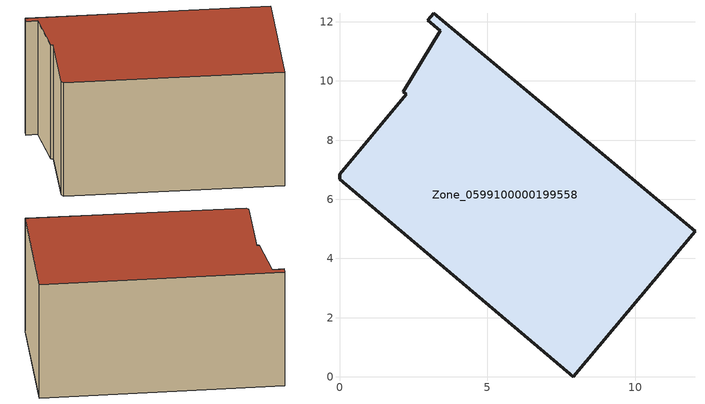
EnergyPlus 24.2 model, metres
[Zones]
Zone_0599100000199558
 floor ground (C_G): 0,6.84 2.25,9.55 2.15,9.63 3.41,11.71 2.98,12.05 3.18,12.29 12.02,4.92 7.91,0 0.01,6.68 z0
 wall outside (C_F): 2.25,9.55 0,6.84 0.01,6.68 7.91,0 12.02,4.92 3.18,12.29 2.98,12.05 3.41,11.71 2.15,9.63 2.25,9.55 z0:6.04
 roof outside (C_R): 12.02,4.92 3.18,12.29 2.98,12.05 3.41,11.71 2.15,9.63 2.25,9.55 0,6.84 0.01,6.68 7.91,0 z6.04
[BUILDING]
Pand.0599100000199558: North Axis=0; Terrain=City; Loads Convergence Tolerance Value=0.04; Temperature Convergence Tolerance Value=0.4; Solar Distribution=FullExterior; Maximum Number of Warmup Days=25; Minimum Number of Warmup Days=1
[Site:Location]
Rotterdam.The.Hague.AP_ZH_NLD Design_Conditions: Latitude=51.96; Longitude=4.45; Time Zone=1; Elevation=-4.5
[SITE:GROUNDTEMPERATURE:BUILDINGSURFACE]
18, 18, 18, 18, 18, 18, 18, 18, 18, 18, 18, 18
[MATERIAL] Thermal Absorptance=0.9; Solar Absorptance=0.7; Visible Absorptance=0.7
Name | Roughness | Thickness | Conductivity | Density | Specific Heat
G.TI.1946-1964 | MediumSmooth | 0.15 | 1 | 540 | 1210
F.TI.1946-1964 | Rough | 0.3 | 0.857143 | 1920 | 840
R.TI.1946-1964 | MediumRough | 0.2 | 0.277778 | 1500 | 1000
[CONSTRUCTION]
C_G: G.TI.1946-1964
C_F: F.TI.1946-1964
C_R: R.TI.1946-1964
[ZONE]
Zone_0599100000199558: Type=1; Multiplier=1; Ceiling Height=Autocalculate; Volume=Autocalculate; Floor Area=autocalculate; Part of Total Floor Area=Yes
[ZONEINFILTRATION:DESIGNFLOWRATE]
Infil_Zone_0599100000199558: Zone or ZoneList or Space or SpaceList=Zone_0599100000199558; Schedule=AlwaysOn; Design Flow Rate Calculation Method=Flow/Area; Flow Rate per Floor Area=0.003; Constant Term Coefficient=1; Temperature Term Coefficient=0; Velocity Term Coefficient=0; Velocity Squared Term Coefficient=0
[HVACTEMPLATE:ZONE:IDEALLOADSAIRSYSTEM]
Zone_0599100000199558: Maximum Heating Supply Air Temperature=50; Minimum Cooling Supply Air Temperature=13; Maximum Heating Supply Air Humidity Ratio=0.0156; Minimum Cooling Supply Air Humidity Ratio=0.0077; Heating Limit=NoLimit; Cooling Limit=NoLimit; Dehumidification Control Type=ConstantSensibleHeatRatio; Cooling Sensible Heat Ratio=0.7; Dehumidification Setpoint=60; Humidification Control Type=None; Humidification Setpoint=30; Outdoor Air Method=None; Outdoor Air Flow Rate per Person=0.00944; Outdoor Air Flow Rate per Zone Floor Area=0; Outdoor Air Flow Rate per Zone=0; Demand Controlled Ventilation Type=None; Outdoor Air Economizer Type=NoEconomizer; Heat Recovery Type=None; Sensible Heat Recovery Effectiveness=0.7; Latent Heat Recovery Effectiveness=0.65
[ZONECONTROL:THERMOSTAT]
ThermostatControl_Zone_0599100000199558: Zone or ZoneList=Zone_0599100000199558; Control Type Schedule=DualSetpointControlType; Control 1=Thermostat_Zone_0599100000199558; Temperature Difference Between Cutout And Setpoint=0
[THERMOSTATSETPOINT:DUALSETPOINT]
Thermostat_Zone_0599100000199558: Heating Setpoint Temperature Schedule=HeatingSetpoint_Zone_0599100000199558; Cooling Setpoint Temperature Schedule=CoolingSetpoint_Zone_0599100000199558
[SCHEDULE:COMPACT]
HeatingSetpoint_Zone_0599100000199558: Through: 12/31, For: AllDays, Until: 24:00, 21
CoolingSetpoint_Zone_0599100000199558: Through: 12/31, For: AllDays, Until: 24:00, 24
DualSetpointControlType: Through: 12/31, For: AllDays, Until: 24:00, 4
AlwaysOn: Through: 12/31, For: AllDays, Until: 24:00, 1
